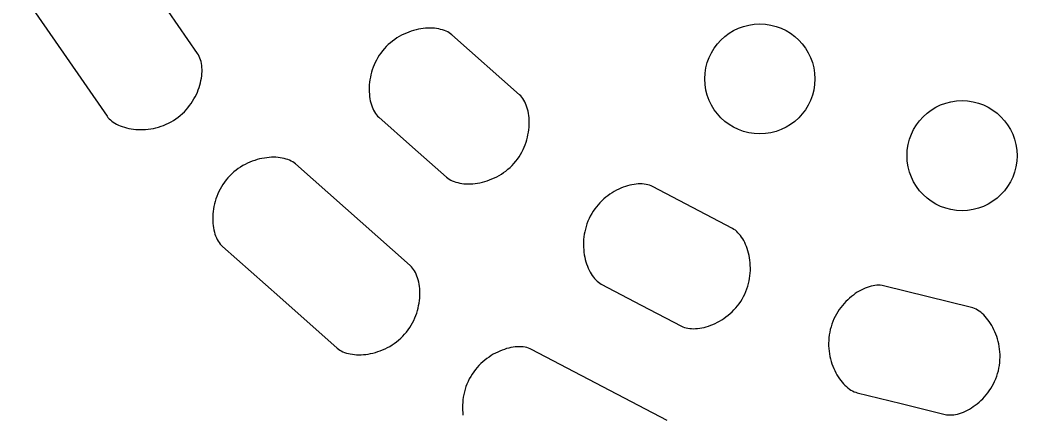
# Model space of a CAD drawing. Extents: x 5 to 376, y 5 to 380.
# Drawn here: x 42.8 to 89.23, y 235.21 to 253.61 of the extents above; entities that cross this region are included whole.
import ezdxf

# ---------------------------------------------------------------- set-up
doc = ezdxf.new("R2010")
doc.units = 0
doc.header["$MEASUREMENT"] = 0
doc.layers.add('Gas', color=7, linetype='Continuous')

msp = doc.modelspace()

# ---------------------------------------------------------------- linework, layer by layer
at = {"layer": 'Gas', "color": 0}
for p, q in [((51.077432, 252.044006), (47.023685, 257.916873)), ((42.802855, 255.003445), (44.829729, 252.067011)), ((60.907601, 253.046141), (60.795699, 253.001753)), ((61.020037, 253.085592), (60.907601, 253.046141)), ((61.132704, 253.120158), (61.020037, 253.085592)), ((61.245301, 253.149891), (61.132704, 253.120158)), ((61.357524, 253.174843), (61.245301, 253.149891)), ((61.469071, 253.195066), (61.357524, 253.174843)), ((61.57964, 253.210612), (61.469071, 253.195066)), ((61.688928, 253.221535), (61.57964, 253.210612)), ((61.796633, 253.227885), (61.688928, 253.221535)), ((61.902452, 253.229716), (61.796633, 253.227885)), ((62.006083, 253.227079), (61.902452, 253.229716)), ((62.107223, 253.220026), (62.006083, 253.227079)), ((62.20557, 253.20861), (62.107223, 253.220026)), ((62.300821, 253.192883), (62.20557, 253.20861)), ((62.392674, 253.172898), (62.300821, 253.192883)), ((62.480826, 253.148705), (62.392674, 253.172898)), ((62.564975, 253.120359), (62.480826, 253.148705)), ((62.644819, 253.08791), (62.564975, 253.120359)), ((62.720054, 253.051411), (62.644819, 253.08791)), ((62.790379, 253.010914), (62.720054, 253.051411)), ((60.152443, 252.628812), (60.052749, 252.548399)), ((60.254788, 252.703921), (60.152443, 252.628812)), ((60.359483, 252.77378), (60.254788, 252.703921)), ((60.466223, 252.838441), (60.359483, 252.77378)), ((60.574708, 252.897955), (60.466223, 252.838441)), ((60.684634, 252.952375), (60.574708, 252.897955)), ((60.795699, 253.001753), (60.684634, 252.952375)), ((62.855491, 252.966472), (62.790379, 253.010914)), ((62.915087, 252.918136), (62.855491, 252.966472)), ((66.064302, 250.128175), (62.915087, 252.918136)), ((59.687635, 252.174046), (59.60851, 252.070386)), ((59.772601, 252.274822), (59.687635, 252.174046)), ((59.862526, 252.371457), (59.772601, 252.274822)), ((59.956009, 252.462632), (59.862526, 252.371457)), ((60.052749, 252.548399), (59.956009, 252.462632)), ((44.829729, 252.067011), (46.856602, 249.130578)), ((51.118289, 251.978947), (51.077432, 252.044006)), ((51.154618, 251.908897), (51.118289, 251.978947)), ((51.186405, 251.834163), (51.154618, 251.908897)), ((51.213633, 251.755051), (51.186405, 251.834163)), ((51.236287, 251.671865), (51.213633, 251.755051)), ((51.254352, 251.584912), (51.236287, 251.671865)), ((59.4053, 251.745047), (59.348658, 251.632795)), ((59.467431, 251.855593), (59.4053, 251.745047)), ((59.535138, 251.964137), (59.467431, 251.855593)), ((59.60851, 252.070386), (59.535138, 251.964137)), ((51.267811, 251.494497), (51.254352, 251.584912)), ((51.276649, 251.400926), (51.267811, 251.494497)), ((51.275281, 251.104334), (51.2804, 251.205539)), ((51.280851, 251.304505), (51.276649, 251.400926)), ((51.2804, 251.205539), (51.280851, 251.304505)), ((59.210785, 251.288743), (59.175218, 251.172608)), ((59.251489, 251.404349), (59.210785, 251.288743)), ((59.297417, 251.519131), (59.251489, 251.404349)), ((59.348658, 251.632795), (59.297417, 251.519131)), ((51.207812, 250.683237), (51.231759, 250.790342)), ((51.231759, 250.790342), (51.250976, 250.89643)), ((51.250976, 250.89643), (51.265478, 251.001196)), ((51.265478, 251.001196), (51.275281, 251.104334)), ((59.098456, 250.823967), (59.082556, 250.708656)), ((59.119142, 250.939925), (59.098456, 250.823967)), ((59.1447, 251.056237), (59.119142, 250.939925)), ((59.175218, 251.172608), (59.1447, 251.056237)), ((51.016565, 250.143168), (51.064401, 250.250769)), ((51.064401, 250.250769), (51.107428, 250.358883)), ((51.107428, 250.358883), (51.145662, 250.467202)), ((51.145662, 250.467202), (51.179118, 250.575422)), ((51.179118, 250.575422), (51.207812, 250.683237)), ((59.064755, 250.481154), (59.06268, 250.369551)), ((59.06268, 250.369551), (59.065037, 250.259773)), ((59.071351, 250.594287), (59.064755, 250.481154)), ((59.065037, 250.259773), (59.071738, 250.152114)), ((59.082556, 250.708656), (59.071351, 250.594287)), ((50.776817, 249.723997), (50.844046, 249.826493)), ((50.844046, 249.826493), (50.906403, 249.930724)), ((50.906403, 249.930724), (50.963904, 250.036385)), ((50.963904, 250.036385), (51.016565, 250.143168)), ((59.071738, 250.152114), (59.082696, 250.046868)), ((59.082696, 250.046868), (59.097821, 249.94433)), ((59.097821, 249.94433), (59.117027, 249.844793)), ((59.117027, 249.844793), (59.140226, 249.748552)), ((66.119533, 250.07477), (66.064302, 250.128175)), ((66.171549, 250.015413), (66.119533, 250.07477)), ((66.220263, 249.950397), (66.171549, 250.015413)), ((66.265587, 249.880019), (66.220263, 249.950397)), ((66.307434, 249.804573), (66.265587, 249.880019)), ((66.345718, 249.724355), (66.307434, 249.804573)), ((50.367051, 249.248232), (50.458873, 249.33747)), ((50.458873, 249.33747), (50.545745, 249.429972)), ((50.545745, 249.429972), (50.627682, 249.52543)), ((50.627682, 249.52543), (50.704701, 249.62354)), ((50.704701, 249.62354), (50.776817, 249.723997)), ((59.140226, 249.748552), (59.167328, 249.655901)), ((59.167328, 249.655901), (59.198247, 249.567135)), ((59.198247, 249.567135), (59.232894, 249.482548)), ((59.232894, 249.482548), (59.271181, 249.402433)), ((59.271181, 249.402433), (59.31302, 249.327086)), ((59.31302, 249.327086), (59.358323, 249.2568)), ((66.380351, 249.639659), (66.345718, 249.724355)), ((66.411246, 249.550781), (66.380351, 249.639659)), ((66.438317, 249.458016), (66.411246, 249.550781)), ((66.461477, 249.361658), (66.438317, 249.458016)), ((66.480637, 249.262004), (66.461477, 249.361658)), ((46.856602, 249.130578), (46.902951, 249.069309)), ((46.902951, 249.069309), (46.95558, 249.010511)), ((46.95558, 249.010511), (47.014209, 248.954304)), ((47.014209, 248.954304), (47.078556, 248.900813)), ((47.078556, 248.900813), (47.148342, 248.85016)), ((49.724264, 248.804548), (49.83871, 248.864683)), ((49.83871, 248.864683), (49.951292, 248.930843)), ((49.951292, 248.930843), (50.061728, 249.003152)), ((50.061728, 249.003152), (50.168494, 249.080767)), ((50.168494, 249.080767), (50.270263, 249.162562)), ((50.270263, 249.162562), (50.367051, 249.248232)), ((59.358323, 249.2568), (59.407002, 249.191871)), ((59.407002, 249.191871), (59.458969, 249.132591)), ((59.458969, 249.132591), (59.514136, 249.079255)), ((59.514136, 249.079255), (61.088743, 247.684275)), ((66.495712, 249.159348), (66.480637, 249.262004)), ((66.506615, 249.053986), (66.495712, 249.159348)), ((66.513258, 248.946212), (66.506615, 249.053986)), ((66.515554, 248.836321), (66.513258, 248.946212)), ((47.148342, 248.85016), (47.223284, 248.802466)), ((47.223284, 248.802466), (47.303102, 248.757856)), ((47.303102, 248.757856), (47.387516, 248.716451)), ((47.387516, 248.716451), (47.476244, 248.678374)), ((47.476244, 248.678374), (47.569005, 248.643748)), ((47.569005, 248.643748), (47.665519, 248.612695)), ((47.665519, 248.612695), (47.765504, 248.585338)), ((47.765504, 248.585338), (47.868681, 248.5618)), ((47.868681, 248.5618), (47.974767, 248.542202)), ((47.974767, 248.542202), (48.083483, 248.526669)), ((48.083483, 248.526669), (48.194546, 248.515321)), ((48.194546, 248.515321), (48.307677, 248.508283)), ((48.307677, 248.508283), (48.422595, 248.505676)), ((48.422595, 248.505676), (48.539018, 248.507623)), ((48.539018, 248.507623), (48.656666, 248.514247)), ((48.656666, 248.514247), (48.775257, 248.525671)), ((48.775257, 248.525671), (48.894512, 248.542016)), ((48.894512, 248.542016), (49.014149, 248.563406)), ((49.014149, 248.563406), (49.133887, 248.589963)), ((49.133887, 248.589963), (49.253445, 248.62181)), ((49.253445, 248.62181), (49.372542, 248.65907)), ((49.372542, 248.65907), (49.490899, 248.701864)), ((49.490899, 248.701864), (49.608233, 248.750316)), ((49.608233, 248.750316), (49.724264, 248.804548)), ((66.479532, 248.3815), (66.495492, 248.496904)), ((66.495492, 248.496904), (66.506758, 248.611372)), ((66.506758, 248.611372), (66.513416, 248.72461)), ((66.513416, 248.72461), (66.515554, 248.836321)), ((66.367002, 247.916427), (66.402612, 248.032623)), ((66.402612, 248.032623), (66.433179, 248.149064)), ((66.433179, 248.149064), (66.45879, 248.265455)), ((66.45879, 248.265455), (66.479532, 248.3815)), ((61.088743, 247.684275), (62.663351, 246.289295)), ((66.172397, 247.459992), (66.229048, 247.572258)), ((66.229048, 247.572258), (66.280307, 247.685949)), ((66.280307, 247.685949), (66.326263, 247.800771)), ((66.326263, 247.800771), (66.367002, 247.916427)), ((53.623364, 247.032962), (53.511512, 246.988646)), ((53.735756, 247.072345), (53.623364, 247.032962)), ((53.848387, 247.106847), (53.735756, 247.072345)), ((53.960953, 247.13652), (53.848387, 247.106847)), ((54.073153, 247.161415), (53.960953, 247.13652)), ((54.184683, 247.181584), (54.073153, 247.161415)), ((54.295241, 247.19708), (54.184683, 247.181584)), ((54.404524, 247.207953), (54.295241, 247.19708)), ((54.51223, 247.214256), (54.404524, 247.207953)), ((54.618057, 247.21604), (54.51223, 247.214256)), ((54.721701, 247.213358), (54.618057, 247.21604)), ((54.82286, 247.206261), (54.721701, 247.213358)), ((54.921231, 247.1948), (54.82286, 247.206261)), ((55.016512, 247.179029), (54.921231, 247.1948)), ((55.108401, 247.158997), (55.016512, 247.179029)), ((55.196594, 247.134758), (55.108401, 247.158997)), ((55.280789, 247.106363), (55.196594, 247.134758)), ((55.360684, 247.073863), (55.280789, 247.106363)), ((55.435975, 247.037312), (55.360684, 247.073863)), ((55.506361, 246.996759), (55.435975, 247.037312)), ((65.805238, 246.930372), (65.890148, 247.031084)), ((65.890148, 247.031084), (65.969231, 247.134698)), ((65.969231, 247.134698), (66.042576, 247.240917)), ((66.042576, 247.240917), (66.110269, 247.349447)), ((66.110269, 247.349447), (66.172397, 247.459992)), ((52.769115, 246.535963), (52.672484, 246.450319)), ((52.868707, 246.616259), (52.769115, 246.535963)), ((52.970959, 246.69126), (52.868707, 246.616259)), ((53.075567, 246.761018), (52.970959, 246.69126)), ((53.182229, 246.825583), (53.075567, 246.761018)), ((53.290642, 246.885008), (53.182229, 246.825583)), ((53.400504, 246.939346), (53.290642, 246.885008)), ((53.511512, 246.988646), (53.400504, 246.939346)), ((55.571538, 246.952258), (55.506361, 246.996759)), ((55.631205, 246.90386), (55.571538, 246.952258)), ((60.972627, 242.171773), (55.631205, 246.90386)), ((65.323596, 246.501894), (65.425848, 246.576895)), ((65.425848, 246.576895), (65.525441, 246.657192)), ((65.525441, 246.657192), (65.622072, 246.742835)), ((65.622072, 246.742835), (65.715438, 246.833878)), ((65.715438, 246.833878), (65.805238, 246.930372)), ((52.404347, 246.162002), (52.325211, 246.058329)), ((52.489317, 246.262783), (52.404347, 246.162002)), ((52.579117, 246.359276), (52.489317, 246.262783)), ((52.672484, 246.450319), (52.579117, 246.359276)), ((62.663351, 246.289295), (62.723017, 246.240896)), ((62.723017, 246.240896), (62.788195, 246.196395)), ((62.788195, 246.196395), (62.85858, 246.155843)), ((62.85858, 246.155843), (62.933872, 246.119291)), ((62.933872, 246.119291), (63.013766, 246.086792)), ((63.013766, 246.086792), (63.097962, 246.058396)), ((64.333602, 246.056635), (64.446169, 246.086307)), ((64.446169, 246.086307), (64.558799, 246.120809)), ((64.558799, 246.120809), (64.671192, 246.160192)), ((64.671192, 246.160192), (64.783043, 246.204508)), ((64.783043, 246.204508), (64.894051, 246.253809)), ((64.894051, 246.253809), (65.003913, 246.308146)), ((65.003913, 246.308146), (65.112326, 246.367571)), ((65.112326, 246.367571), (65.218988, 246.432137)), ((65.218988, 246.432137), (65.323596, 246.501894)), ((52.065253, 245.620608), (52.013973, 245.506895)), ((52.121929, 245.732903), (52.065253, 245.620608)), ((52.184089, 245.843485), (52.121929, 245.732903)), ((52.251821, 245.952058), (52.184089, 245.843485)), ((52.325211, 246.058329), (52.251821, 245.952058)), ((63.097962, 246.058396), (63.186155, 246.034157)), ((63.186155, 246.034157), (63.278043, 246.014126)), ((63.278043, 246.014126), (63.373324, 245.998354)), ((63.373324, 245.998354), (63.471696, 245.986894)), ((63.471696, 245.986894), (63.572855, 245.979796)), ((63.572855, 245.979796), (63.676499, 245.977114)), ((63.676499, 245.977114), (63.782325, 245.978898)), ((63.782325, 245.978898), (63.890031, 245.985201)), ((63.890031, 245.985201), (63.999315, 245.996075)), ((63.999315, 245.996075), (64.109873, 246.01157)), ((64.109873, 246.01157), (64.221403, 246.03174)), ((64.221403, 246.03174), (64.333602, 246.056635)), ((70.478171, 245.623038), (70.37705, 245.562513)), ((70.58038, 245.678853), (70.478171, 245.623038)), ((70.683371, 245.729936), (70.58038, 245.678853)), ((70.786837, 245.776267), (70.683371, 245.729936)), ((70.890473, 245.817822), (70.786837, 245.776267)), ((70.993971, 245.854582), (70.890473, 245.817822)), ((71.097026, 245.886523), (70.993971, 245.854582)), ((71.199333, 245.913625), (71.097026, 245.886523)), ((71.300583, 245.935864), (71.199333, 245.913625)), ((71.400472, 245.953221), (71.300583, 245.935864)), ((71.498693, 245.965673), (71.400472, 245.953221)), ((71.59494, 245.973198), (71.498693, 245.965673)), ((71.688907, 245.975775), (71.59494, 245.973198)), ((71.780287, 245.973382), (71.688907, 245.975775)), ((71.868775, 245.965997), (71.780287, 245.973382)), ((71.954064, 245.953599), (71.868775, 245.965997)), ((72.035848, 245.936166), (71.954064, 245.953599)), ((72.11382, 245.913675), (72.035848, 245.936166)), ((72.187676, 245.886107), (72.11382, 245.913675)), ((72.257108, 245.853438), (72.187676, 245.886107)), ((75.982494, 243.898204), (72.257108, 245.853438)), ((51.891639, 245.160188), (51.861072, 245.043746)), ((51.927254, 245.27639), (51.891639, 245.160188)), ((51.968002, 245.392057), (51.927254, 245.27639)), ((52.013973, 245.506895), (51.968002, 245.392057)), ((69.898476, 245.190007), (69.810311, 245.101681)), ((69.989566, 245.273754), (69.898476, 245.190007)), ((70.083274, 245.3529), (69.989566, 245.273754)), ((70.179295, 245.427423), (70.083274, 245.3529)), ((70.277322, 245.497301), (70.179295, 245.427423)), ((70.37705, 245.562513), (70.277322, 245.497301)), ((51.798778, 244.695929), (51.787525, 244.581474)), ((51.814729, 244.811322), (51.798778, 244.695929)), ((51.835464, 244.927359), (51.814729, 244.811322)), ((51.861072, 245.043746), (51.835464, 244.927359)), ((69.493025, 244.703016), (69.424078, 244.592118)), ((69.566428, 244.809443), (69.493025, 244.703016)), ((69.643981, 244.911377), (69.566428, 244.809443)), ((69.725378, 245.008797), (69.643981, 244.911377)), ((69.810311, 245.101681), (69.725378, 245.008797)), ((51.780882, 244.468254), (51.778761, 244.356561)), ((51.778761, 244.356561), (51.781076, 244.246692)), ((51.787525, 244.581474), (51.780882, 244.468254)), ((51.781076, 244.246692), (51.787739, 244.138941)), ((69.249494, 244.239007), (69.203681, 244.118286)), ((69.301512, 244.35859), (69.249494, 244.239007)), ((69.359892, 244.476772), (69.301512, 244.35859)), ((69.424078, 244.592118), (69.359892, 244.476772)), ((51.787739, 244.138941), (51.798662, 244.033602)), ((51.798662, 244.033602), (51.813759, 243.93097)), ((51.813759, 243.93097), (51.832941, 243.83134)), ((51.832941, 243.83134), (51.856121, 243.735007)), ((69.101915, 243.751945), (69.079365, 243.629321)), ((69.130048, 243.87449), (69.101915, 243.751945)), ((69.163918, 243.996692), (69.130048, 243.87449)), ((69.203681, 244.118286), (69.163918, 243.996692)), ((76.048901, 243.85957), (75.982494, 243.898204)), ((76.11361, 243.814385), (76.048901, 243.85957)), ((76.176467, 243.762917), (76.11361, 243.814385)), ((76.237317, 243.70543), (76.176467, 243.762917)), ((51.856121, 243.735007), (51.883213, 243.642264)), ((51.883213, 243.642264), (51.914128, 243.553408)), ((51.914128, 243.553408), (51.948779, 243.468733)), ((51.948779, 243.468733), (51.987079, 243.388533)), ((51.987079, 243.388533), (52.028941, 243.313103)), ((52.028941, 243.313103), (52.074276, 243.242738)), ((69.050386, 243.384895), (69.043645, 243.263623)), ((69.06224, 243.506883), (69.050386, 243.384895)), ((69.079365, 243.629321), (69.06224, 243.506883)), ((76.296004, 243.642192), (76.237317, 243.70543)), ((76.352372, 243.573466), (76.296004, 243.642192)), ((76.406268, 243.499519), (76.352372, 243.573466)), ((76.457536, 243.420618), (76.406268, 243.499519)), ((76.50602, 243.337027), (76.457536, 243.420618)), ((76.551567, 243.249012), (76.50602, 243.337027)), ((52.074276, 243.242738), (52.122999, 243.177733)), ((52.122999, 243.177733), (52.17502, 243.118382)), ((52.17502, 243.118382), (52.230254, 243.06498)), ((52.230254, 243.06498), (54.900965, 240.698936)), ((69.043645, 243.263623), (69.041863, 243.14333)), ((69.041863, 243.14333), (69.044883, 243.024282)), ((69.044883, 243.024282), (69.052549, 242.906742)), ((69.052549, 242.906742), (69.064706, 242.790977)), ((76.594019, 243.156839), (76.551567, 243.249012)), ((76.633224, 243.060774), (76.594019, 243.156839)), ((76.669024, 242.961082), (76.633224, 243.060774)), ((76.701266, 242.858029), (76.669024, 242.961082)), ((76.729794, 242.751882), (76.701266, 242.858029)), ((69.064706, 242.790977), (69.081198, 242.67725)), ((69.081198, 242.67725), (69.101868, 242.565826)), ((69.101868, 242.565826), (69.126561, 242.456969)), ((69.126561, 242.456969), (69.155121, 242.350945)), ((76.754453, 242.642905), (76.729794, 242.751882)), ((76.775088, 242.531364), (76.754453, 242.642905)), ((76.791543, 242.417526), (76.775088, 242.531364)), ((76.803664, 242.301655), (76.791543, 242.417526)), ((61.027866, 242.118381), (60.972627, 242.171773)), ((61.079903, 242.059062), (61.027866, 242.118381)), ((61.128651, 241.994106), (61.079903, 242.059062)), ((61.174021, 241.923809), (61.128651, 241.994106)), ((61.215925, 241.848462), (61.174021, 241.923809)), ((69.155121, 242.350945), (69.187392, 242.248018)), ((69.187392, 242.248018), (69.223218, 242.148453)), ((69.223218, 242.148453), (69.262443, 242.052514)), ((69.262443, 242.052514), (69.304912, 241.960466)), ((69.304912, 241.960466), (69.350468, 241.872573)), ((76.811296, 242.184019), (76.803664, 242.301655)), ((76.805704, 241.823167), (76.812471, 241.944509)), ((76.814284, 242.064881), (76.811296, 242.184019)), ((76.812471, 241.944509), (76.814284, 242.064881)), ((61.254274, 241.768359), (61.215925, 241.848462)), ((61.28898, 241.683792), (61.254274, 241.768359)), ((61.319954, 241.595055), (61.28898, 241.683792)), ((61.347109, 241.502441), (61.319954, 241.595055)), ((61.370355, 241.406243), (61.347109, 241.502441)), ((69.350468, 241.872573), (69.398956, 241.789101)), ((69.398956, 241.789101), (69.450219, 241.710313)), ((69.450219, 241.710313), (69.504103, 241.636475)), ((69.504103, 241.636475), (69.56045, 241.567851)), ((69.56045, 241.567851), (69.619105, 241.504706)), ((69.619105, 241.504706), (69.679912, 241.447305)), ((69.679912, 241.447305), (69.742715, 241.395911)), ((76.725986, 241.333424), (76.754123, 241.455985)), ((76.754123, 241.455985), (76.776685, 241.578639)), ((76.776685, 241.578639), (76.793827, 241.701122)), ((76.793827, 241.701122), (76.805704, 241.823167)), ((61.389605, 241.306754), (61.370355, 241.406243)), ((61.404769, 241.204267), (61.389605, 241.306754)), ((61.415761, 241.099075), (61.404769, 241.204267)), ((61.422491, 240.99147), (61.415761, 241.099075)), ((61.424871, 240.881747), (61.422491, 240.99147)), ((69.742715, 241.395911), (69.807358, 241.350791)), ((69.807358, 241.350791), (69.873686, 241.312207)), ((69.873686, 241.312207), (71.736379, 240.334591)), ((76.554582, 240.849432), (76.606572, 240.968961)), ((76.606572, 240.968961), (76.652365, 241.089646)), ((76.652365, 241.089646), (76.692118, 241.211222)), ((76.692118, 241.211222), (76.725986, 241.333424)), ((81.88407, 240.984217), (81.791653, 240.928541)), ((81.976918, 241.035015), (81.88407, 240.984217)), ((82.069904, 241.080839), (81.976918, 241.035015)), ((82.162736, 241.121597), (82.069904, 241.080839)), ((82.255123, 241.157192), (82.162736, 241.121597)), ((82.346772, 241.187532), (82.255123, 241.157192)), ((82.437392, 241.212522), (82.346772, 241.187532)), ((82.52669, 241.232067), (82.437392, 241.212522)), ((82.614373, 241.246074), (82.52669, 241.232067)), ((82.700151, 241.254447), (82.614373, 241.246074)), ((82.783731, 241.257092), (82.700151, 241.254447)), ((82.86482, 241.253915), (82.783731, 241.257092)), ((82.943127, 241.244823), (82.86482, 241.253915)), ((83.01836, 241.229719), (82.943127, 241.244823)), ((87.10341, 240.222844), (83.01836, 241.229719)), ((54.900965, 240.698936), (57.571676, 238.332893)), ((61.389124, 240.427525), (61.405027, 240.542794)), ((61.405027, 240.542794), (61.416227, 240.657116)), ((61.416227, 240.657116), (61.422813, 240.770198)), ((61.422813, 240.770198), (61.424871, 240.881747)), ((76.289951, 240.399124), (76.363279, 240.505404)), ((76.363279, 240.505404), (76.432144, 240.616146)), ((76.432144, 240.616146), (76.496242, 240.731326)), ((76.496242, 240.731326), (76.554582, 240.849432)), ((81.346254, 240.580287), (81.262555, 240.497321)), ((81.432135, 240.65894), (81.346254, 240.580287)), ((81.519908, 240.733186), (81.432135, 240.65894)), ((81.609281, 240.802931), (81.519908, 240.733186)), ((81.69996, 240.868081), (81.609281, 240.802931)), ((81.791653, 240.928541), (81.69996, 240.868081)), ((61.276708, 239.962844), (61.312309, 240.078969)), ((61.312309, 240.078969), (61.342853, 240.19532)), ((61.342853, 240.19532), (61.368428, 240.311603)), ((61.368428, 240.311603), (61.389124, 240.427525)), ((71.736379, 240.334591), (73.599072, 239.356974)), ((75.958152, 240.019055), (76.046263, 240.10727)), ((76.046263, 240.10727), (76.131137, 240.200035)), ((76.131137, 240.200035), (76.212469, 240.297327)), ((76.212469, 240.297327), (76.289951, 240.399124)), ((80.955436, 240.124221), (80.887035, 240.021109)), ((81.02748, 240.223493), (80.955436, 240.124221)), ((81.102876, 240.31883), (81.02748, 240.223493)), ((81.181332, 240.410137), (81.102876, 240.31883)), ((81.262555, 240.497321), (81.181332, 240.410137)), ((87.177134, 240.201225), (87.10341, 240.222844)), ((87.250776, 240.172839), (87.177134, 240.201225)), ((87.324124, 240.137909), (87.250776, 240.172839)), ((87.396963, 240.096655), (87.324124, 240.137909)), ((87.469078, 240.049299), (87.396963, 240.096655)), ((87.540256, 239.99606), (87.469078, 240.049299)), ((61.081968, 239.506456), (61.13868, 239.61875)), ((61.13868, 239.61875), (61.189982, 239.732441)), ((61.189982, 239.732441), (61.235962, 239.847236)), ((61.235962, 239.847236), (61.276708, 239.962844)), ((75.276468, 239.530792), (75.378663, 239.586542)), ((75.378663, 239.586542), (75.479764, 239.646995)), ((75.479764, 239.646995), (75.579465, 239.712131)), ((75.579465, 239.712131), (75.677461, 239.781927)), ((75.677461, 239.781927), (75.773445, 239.856361)), ((75.773445, 239.856361), (75.867111, 239.935411)), ((75.867111, 239.935411), (75.958152, 240.019055)), ((80.655711, 239.572139), (80.60991, 239.451238)), ((80.706616, 239.689671), (80.655711, 239.572139)), ((80.762333, 239.803739), (80.706616, 239.689671)), ((80.82257, 239.91425), (80.762333, 239.803739)), ((80.887035, 240.021109), (80.82257, 239.91425)), ((87.610282, 239.93716), (87.540256, 239.99606)), ((87.678943, 239.872821), (87.610282, 239.93716)), ((87.746023, 239.803262), (87.678943, 239.872821)), ((87.811309, 239.728704), (87.746023, 239.803262)), ((87.874587, 239.649369), (87.811309, 239.728704)), ((87.935642, 239.565478), (87.874587, 239.649369)), ((60.79925, 239.077117), (60.878487, 239.18089)), ((60.878487, 239.18089), (60.95196, 239.287233)), ((60.95196, 239.287233), (61.019758, 239.395853)), ((61.019758, 239.395853), (61.081968, 239.506456)), ((73.599072, 239.356974), (73.668587, 239.324261)), ((73.668587, 239.324261), (73.742521, 239.296651)), ((73.742521, 239.296651), (73.820566, 239.274122)), ((73.820566, 239.274122), (73.902417, 239.256651)), ((73.902417, 239.256651), (73.987768, 239.244216)), ((73.987768, 239.244216), (74.076312, 239.236795)), ((74.076312, 239.236795), (74.167743, 239.234366)), ((74.167743, 239.234366), (74.261755, 239.236907)), ((74.261755, 239.236907), (74.358042, 239.244396)), ((74.358042, 239.244396), (74.456297, 239.25681)), ((74.456297, 239.25681), (74.556215, 239.274128)), ((74.556215, 239.274128), (74.65749, 239.296327)), ((74.65749, 239.296327), (74.759814, 239.323386)), ((74.759814, 239.323386), (74.862882, 239.355281)), ((74.862882, 239.355281), (74.966387, 239.391992)), ((74.966387, 239.391992), (75.070025, 239.433495)), ((75.070025, 239.433495), (75.173487, 239.47977)), ((75.173487, 239.47977), (75.276468, 239.530792)), ((80.534789, 239.199707), (80.506389, 239.070989)), ((80.569505, 239.327063), (80.534789, 239.199707)), ((80.60991, 239.451238), (80.569505, 239.327063)), ((87.99426, 239.47725), (87.935642, 239.565478)), ((88.050227, 239.384908), (87.99426, 239.47725)), ((88.103328, 239.288672), (88.050227, 239.384908)), ((88.153351, 239.188763), (88.103328, 239.288672)), ((88.200079, 239.085402), (88.153351, 239.188763)), ((60.334351, 238.622189), (60.434032, 238.702613)), ((60.434032, 238.702613), (60.530762, 238.788389)), ((60.530762, 238.788389), (60.624239, 238.87957)), ((60.624239, 238.87957), (60.714161, 238.976206)), ((60.714161, 238.976206), (60.79925, 239.077117)), ((80.4594, 238.686678), (80.455759, 238.559922)), ((80.468909, 238.814254), (80.4594, 238.686678)), ((80.4845, 238.942431), (80.468909, 238.814254)), ((80.506389, 239.070989), (80.4845, 238.942431)), ((88.2433, 238.97881), (88.200079, 239.085402)), ((88.282799, 238.869207), (88.2433, 238.97881)), ((88.318361, 238.756815), (88.282799, 238.869207)), ((88.349773, 238.641854), (88.318361, 238.756815)), ((88.37682, 238.524546), (88.349773, 238.641854)), ((57.571676, 238.332893), (57.63134, 238.284496)), ((57.63134, 238.284496), (57.696511, 238.240001)), ((57.696511, 238.240001), (57.766887, 238.199459)), ((57.766887, 238.199459), (57.842166, 238.162922)), ((59.46693, 238.165255), (59.579342, 238.204727)), ((59.579342, 238.204727), (59.691219, 238.249137)), ((59.691219, 238.249137), (59.802261, 238.298537)), ((59.802261, 238.298537), (59.912164, 238.352977)), ((59.912164, 238.352977), (60.020626, 238.412511)), ((60.020626, 238.412511), (60.127346, 238.477189)), ((60.127346, 238.477189), (60.232022, 238.547065)), ((60.232022, 238.547065), (60.334351, 238.622189)), ((65.15324, 238.194258), (65.049778, 238.147983)), ((65.256877, 238.235761), (65.15324, 238.194258)), ((65.360383, 238.272472), (65.256877, 238.235761)), ((65.463451, 238.304367), (65.360383, 238.272472)), ((65.565775, 238.331426), (65.463451, 238.304367)), ((65.667049, 238.353625), (65.565775, 238.331426)), ((65.766967, 238.370943), (65.667049, 238.353625)), ((65.865223, 238.383357), (65.766967, 238.370943)), ((65.96151, 238.390846), (65.865223, 238.383357)), ((66.055522, 238.393387), (65.96151, 238.390846)), ((66.146953, 238.390958), (66.055522, 238.393387)), ((66.235497, 238.383537), (66.146953, 238.390958)), ((66.320848, 238.371102), (66.235497, 238.383537)), ((66.402699, 238.353631), (66.320848, 238.371102)), ((66.480744, 238.331101), (66.402699, 238.353631)), ((66.554677, 238.303491), (66.480744, 238.331101)), ((66.624192, 238.270779), (66.554677, 238.303491)), ((72.942865, 234.954483), (66.624192, 238.270779)), ((80.455759, 238.559922), (80.457771, 238.434205)), ((80.457771, 238.434205), (80.465222, 238.309747)), ((80.465222, 238.309747), (80.477896, 238.186769)), ((80.477896, 238.186769), (80.49558, 238.065489)), ((88.399289, 238.405111), (88.37682, 238.524546)), ((88.416964, 238.28377), (88.399289, 238.405111)), ((88.429632, 238.160744), (88.416964, 238.28377)), ((57.842166, 238.162922), (57.922046, 238.130441)), ((57.922046, 238.130441), (58.006224, 238.102068)), ((58.006224, 238.102068), (58.094399, 238.077856)), ((58.094399, 238.077856), (58.186269, 238.057855)), ((58.186269, 238.057855), (58.281531, 238.042119)), ((58.281531, 238.042119), (58.379883, 238.030698)), ((58.379883, 238.030698), (58.481024, 238.023645)), ((58.481024, 238.023645), (58.584651, 238.021011)), ((58.584651, 238.021011), (58.690462, 238.022848)), ((58.690462, 238.022848), (58.798156, 238.029208)), ((58.798156, 238.029208), (58.90743, 238.040143)), ((58.90743, 238.040143), (59.017982, 238.055705)), ((59.017982, 238.055705), (59.12951, 238.075945)), ((59.12951, 238.075945), (59.241712, 238.100916)), ((59.241712, 238.100916), (59.354286, 238.130668)), ((59.354286, 238.130668), (59.46693, 238.165255)), ((64.44982, 237.771392), (64.356154, 237.692342)), ((64.545804, 237.845826), (64.44982, 237.771392)), ((64.643799, 237.915622), (64.545804, 237.845826)), ((64.743501, 237.980758), (64.643799, 237.915622)), ((64.844602, 238.041211), (64.743501, 237.980758)), ((64.946796, 238.096961), (64.844602, 238.041211)), ((65.049778, 238.147983), (64.946796, 238.096961)), ((80.49558, 238.065489), (80.518058, 237.946127)), ((80.518058, 237.946127), (80.545115, 237.828903)), ((80.545115, 237.828903), (80.576537, 237.714037)), ((80.576537, 237.714037), (80.61211, 237.601748)), ((88.425949, 237.656208), (88.435452, 237.783765)), ((88.437079, 238.036254), (88.429632, 238.160744)), ((88.435452, 237.783765), (88.43909, 237.910521)), ((88.43909, 237.910521), (88.437079, 238.036254)), ((64.010796, 237.330426), (63.933313, 237.228629)), ((64.092127, 237.427718), (64.010796, 237.330426)), ((64.177001, 237.520483), (64.092127, 237.427718)), ((64.265112, 237.608698), (64.177001, 237.520483)), ((64.356154, 237.692342), (64.265112, 237.608698)), ((80.61211, 237.601748), (80.651618, 237.492256)), ((80.651618, 237.492256), (80.694847, 237.38578)), ((80.694847, 237.38578), (80.741582, 237.282541)), ((80.741582, 237.282541), (80.791609, 237.182757)), ((88.325443, 237.143765), (88.360114, 237.270938)), ((88.360114, 237.270938), (88.388494, 237.399574)), ((88.388494, 237.399574), (88.410368, 237.528071)), ((88.410368, 237.528071), (88.425949, 237.656208)), ((63.727022, 236.896427), (63.66864, 236.77824)), ((63.79112, 237.011607), (63.727022, 236.896427)), ((63.859986, 237.122349), (63.79112, 237.011607)), ((63.933313, 237.228629), (63.859986, 237.122349)), ((80.791609, 237.182757), (80.844712, 237.086649)), ((80.844712, 237.086649), (80.900677, 236.994435)), ((80.900677, 236.994435), (80.95929, 236.906337)), ((80.95929, 236.906337), (81.020335, 236.822573)), ((81.020335, 236.822573), (81.083598, 236.743363)), ((88.188449, 236.781638), (88.239319, 236.89902)), ((88.239319, 236.89902), (88.28508, 237.019761)), ((88.28508, 237.019761), (88.325443, 237.143765)), ((63.531008, 236.416268), (63.497118, 236.294023)), ((63.570788, 236.537895), (63.531008, 236.416268)), ((63.616614, 236.658641), (63.570788, 236.537895)), ((63.66864, 236.77824), (63.616614, 236.658641)), ((81.083598, 236.743363), (81.148865, 236.668927)), ((81.148865, 236.668927), (81.21592, 236.599484)), ((81.21592, 236.599484), (81.284549, 236.535254)), ((81.284549, 236.535254), (81.354537, 236.476456)), ((81.354537, 236.476456), (81.425669, 236.423311)), ((81.425669, 236.423311), (81.497731, 236.376038)), ((81.497731, 236.376038), (81.570509, 236.334857)), ((81.570509, 236.334857), (81.643786, 236.299987)), ((87.867712, 236.248421), (87.939739, 236.34759)), ((87.939739, 236.34759), (88.008117, 236.45059)), ((88.008117, 236.45059), (88.072557, 236.557329)), ((88.072557, 236.557329), (88.132765, 236.667709)), ((88.132765, 236.667709), (88.188449, 236.781638)), ((63.429234, 235.926244), (63.417351, 235.804186)), ((63.446387, 236.048746), (63.429234, 235.926244)), ((63.468963, 236.171428), (63.446387, 236.048746)), ((63.497118, 236.294023), (63.468963, 236.171428)), ((81.643786, 236.299987), (81.717349, 236.271647)), ((81.717349, 236.271647), (81.790983, 236.250059)), ((81.790983, 236.250059), (83.833509, 235.746621)), ((87.463091, 235.813378), (87.548974, 235.891964)), ((87.548974, 235.891964), (87.63267, 235.974857)), ((87.63267, 235.974857), (87.713886, 236.06196)), ((87.713886, 236.06196), (87.792331, 236.15318)), ((87.792331, 236.15318), (87.867712, 236.248421)), ((63.41058, 235.682838), (63.408767, 235.562465)), ((63.408767, 235.562465), (63.411757, 235.443331)), ((63.417351, 235.804186), (63.41058, 235.682838)), ((63.411757, 235.443331), (63.419393, 235.325704)), ((83.833509, 235.746621), (85.876034, 235.243184)), ((86.732321, 235.351078), (86.825191, 235.391804)), ((86.825191, 235.391804), (86.91821, 235.437595)), ((86.91821, 235.437595), (87.011085, 235.488355)), ((87.011085, 235.488355), (87.103525, 235.54399)), ((87.103525, 235.54399), (87.195238, 235.604404)), ((87.195238, 235.604404), (87.285931, 235.669503)), ((87.285931, 235.669503), (87.375313, 235.739193)), ((87.375313, 235.739193), (87.463091, 235.813378)), ((63.419393, 235.325704), (63.431522, 235.209846)), ((85.876034, 235.243184), (85.951358, 235.228058)), ((85.951358, 235.228058), (86.029751, 235.218943)), ((86.029751, 235.218943), (86.11092, 235.215746)), ((86.11092, 235.215746), (86.194573, 235.218371)), ((86.194573, 235.218371), (86.28042, 235.226723)), ((86.28042, 235.226723), (86.368167, 235.240708)), ((86.368167, 235.240708), (86.457522, 235.26023)), ((86.457522, 235.26023), (86.548195, 235.285196)), ((86.548195, 235.285196), (86.639892, 235.31551)), ((86.639892, 235.31551), (86.732321, 235.351078))]:
    msp.add_line(p, q, dxfattribs=at)
for centre in [(77.25224, 250.864235), (86.66918, 247.290325)]:
    msp.add_circle(centre, 2.561995, dxfattribs=at)

doc.saveas('drawing.dxf')
